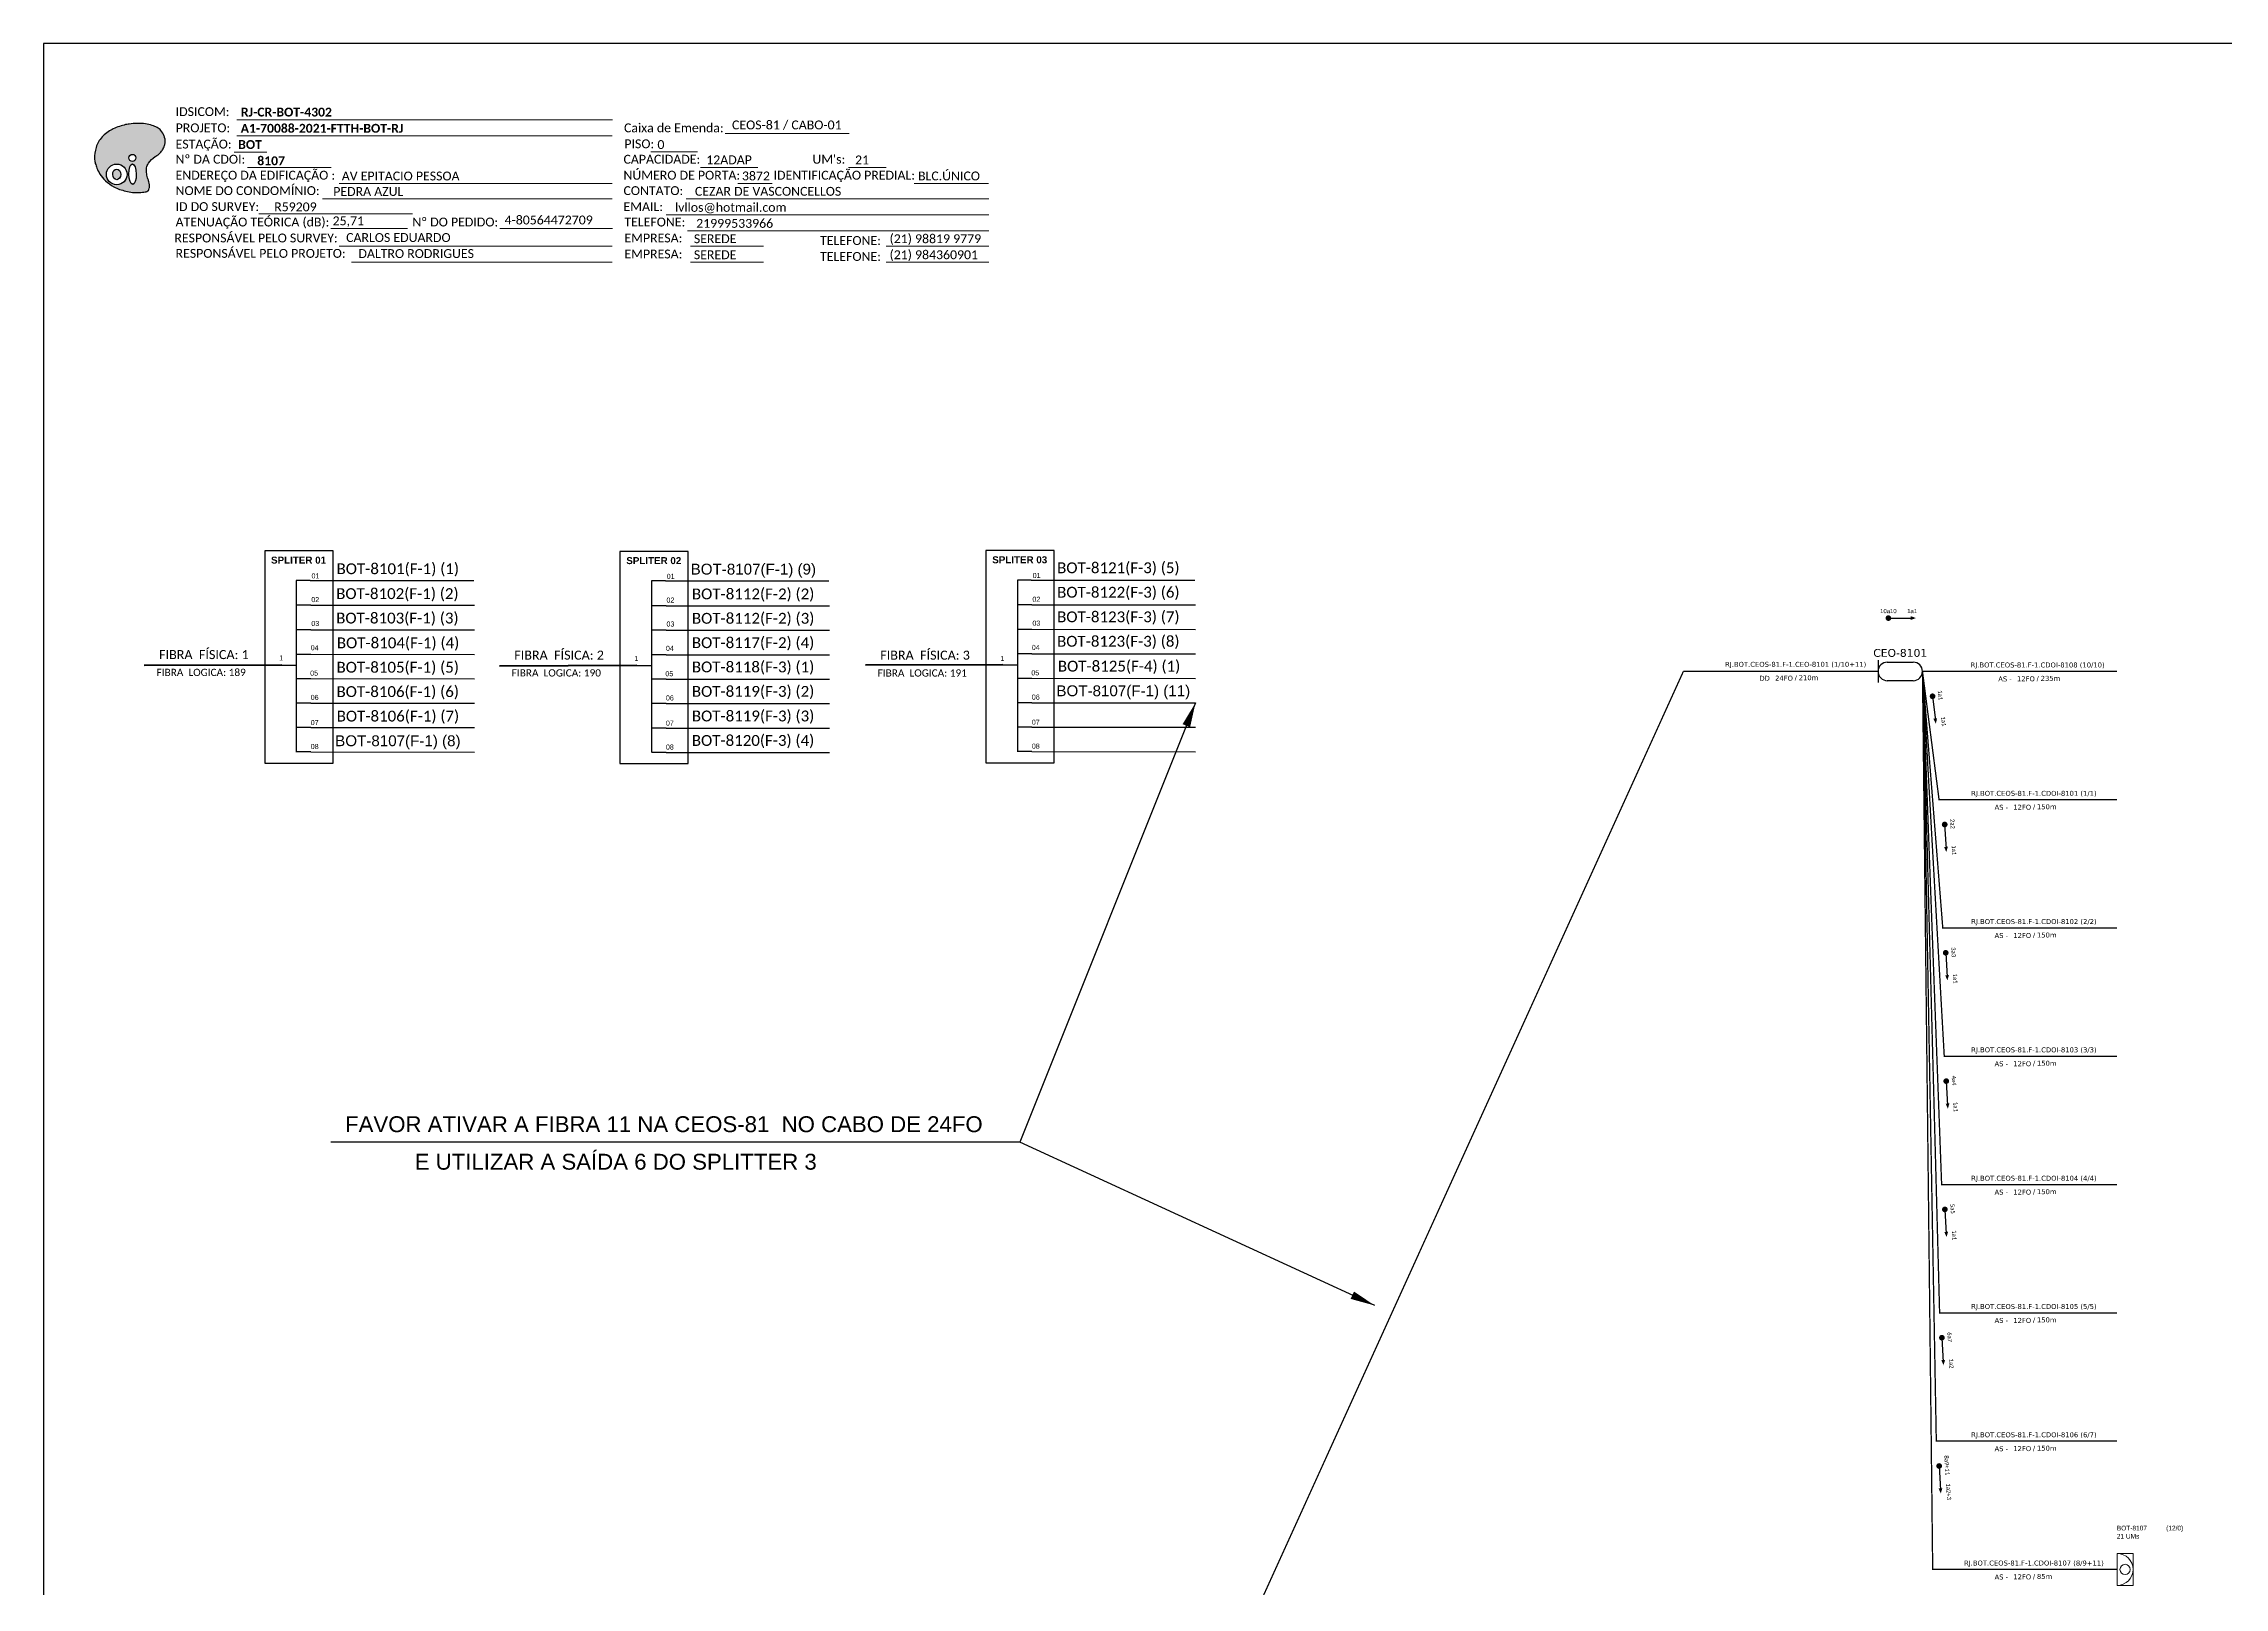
# Model space of a CAD drawing. Header units: metres. Extents: x -1286 to 457, y -500 to 94.
# Drawn here: x -1286.1 to -844.7, y -218.1 to 94.2 of the extents above; entities that cross this region are included whole.
import ezdxf
from ezdxf.enums import TextEntityAlignment as Align

# ---------------------------------------------------------------- set-up
doc = ezdxf.new("R2010")
doc.units = ezdxf.units.M
for name, color, linetype, lineweight in [("20.0-LEGENDA DOS CDO'S", 1, 'Continuous', 0), ('20.1-CDO_INTERIOR', 1, 'Continuous', 0), ('40.1-ETIQUETAS', 1, 'Continuous', 20)]:
    doc.layers.add(name, color=color, linetype=linetype, lineweight=lineweight)
for name, color, linetype in [('20.5-CEO', 1, 'Continuous'), ('CAP a instalar', 1, 'Continuous'), ('SETA', 7, 'Continuous')]:
    doc.layers.add(name, color=color, linetype=linetype)
doc.styles.add('ARIAL', font='arial.ttf')
doc.styles.add('siredit', font='verdana.ttf')
doc.styles.add('WMF-Calibri0', font='calibri.ttf')
doc.styles.add('WMF-Calibri1', font='calibrib.ttf')
doc.linetypes.add('FENCELINE1', pattern='A,0.25,-0.1,[133,ltypeshp.shx,S=0.1,R=0,X=-0.1,Y=0],-0.1,1', length=1.45)
doc.dimstyles.new('ISO-25', dxfattribs={"dimtxt": 2.5, "dimasz": 2.5, "dimexe": 1.25, "dimexo": 0.625, "dimtad": 1, "dimtxsty": 'Standard', "dimcen": 2.5, "dimadec": 0, "dimazin": 0, "dimtfac": 1, "dimtmove": 0, "dimatfit": 3, "dimfxl": 0, "dimarcsym": 0})

# ---------------------------------------------------------------- blocks, each defined once
blk = doc.blocks.new('OI')
h = blk.add_hatch(color=40)
edge = h.paths.add_edge_path()
edge.add_spline(control_points=[(4.35, -0.67), (3.92, -0.99), (3.26, -1.5), (2.81, -2.59), (2.9, -3.5), (3.06, -4.27), (3.31, -4.85), (3.37, -5.39), (3.4, -5.88), (3.2, -6.4), (2.54, -6.61), (1.65, -6.63), (0.55, -6.67), (-0.56, -6.42), (-1.61, -6.14), (-2.77, -5.61), (-3.92, -4.77), (-4.89, -3.7), (-5.34, -2.65), (-5.6, -1.94), (-5.85, -0.96), (-5.71, 0.47), (-5.1, 2.02), (-4.14, 3.02), (-3.3, 3.61), (-2.37, 4.16), (-1.36, 4.44), (-0.56, 4.7), (0.79, 4.85), (2.24, 4.97), (3.79, 4.57), (4.67, 4.21), (5.44, 3.65), (5.76, 2.99), (6.03, 2.21), (6.01, 1.46), (5.72, 0.64), (5.31, 0.08), (4.88, -0.38), (4.51, -0.55), (4.35, -0.67)], knot_values=[0, 0, 0, 0, 1.60434, 2.417191, 3.427595, 4.282808, 4.776746, 5.304182, 5.888771, 6.258406, 6.858137, 7.79129, 8.986195, 10.124242, 11.187857, 12.242908, 13.953784, 15.414161, 16.515391, 17.349188, 17.675853, 19.552021, 21.515531, 22.568638, 23.63245, 24.621084, 25.782718, 26.745347, 27.142653, 29.870543, 31.004649, 31.921532, 32.709589, 33.801391, 34.042471, 35.192333, 35.971461, 36.628871, 37.254359, 37.836911, 37.836911, 37.836911, 37.836911], degree=3, periodic=0)
h.paths.add_polyline_path([(1.13, -0.87, -1), (-0.04, -0.87, -1)], flags=16)
edge = h.paths.add_edge_path(flags=16)
edge.add_ellipse((0.56, -3.59), major_axis=(-0.02, 1.71), ratio=0.361305, start_angle=0, end_angle=360)
h.paths.add_polyline_path([(-0.36, -3.62, -1), (-3.8, -3.62, -1)], flags=16)
edge = h.paths.add_edge_path(flags=0)
edge.add_ellipse((-2.08, -3.62), major_axis=(0, 0.885), ratio=0.758294, start_angle=0, end_angle=360)
at = {"color": 40}
for centre, radius in [((-2.08, -3.62), 1.72), ((0.54, -0.87), 0.587)]:
    blk.add_circle(centre, radius, dxfattribs=at)
blk.add_ellipse((-2.08, -3.62), major_axis=(0, 0.885), ratio=0.758294, start_param=-3.141592653589792, end_param=3.141592653589792, dxfattribs=at)
blk.add_ellipse((0.56, -3.59), major_axis=(-0.02, 1.71), ratio=0.361305, dxfattribs=at)
at = {"color": 40, "start_tangent": (-0.800898, -0.598801), "end_tangent": (-0.800898, -0.598801)}
blk.add_spline([(4.35, -0.67), (3.2, -1.78), (2.9, -2.54), (2.92, -3.55), (3.12, -4.38), (3.28, -4.85), (3.37, -5.37), (3.35, -5.95), (3.2, -6.29), (2.66, -6.55), (1.73, -6.63), (0.54, -6.62), (-0.58, -6.41), (-1.6, -6.11), (-2.56, -5.67), (-3.95, -4.67), (-4.89, -3.56), (-5.37, -2.56), (-5.64, -1.78), (-5.72, -1.46), (-5.63, 0.42), (-4.84, 2.22), (-4.13, 2.99), (-3.27, 3.62), (-2.4, 4.09), (-1.3, 4.47), (-0.37, 4.72), (0.02, 4.77), (2.75, 4.8), (3.85, 4.53), (4.69, 4.16), (5.31, 3.68), (5.85, 2.73), (5.93, 2.5), (5.94, 1.35), (5.67, 0.62), (5.29, 0.08), (4.84, -0.36), (4.35, -0.67)], degree=3, dxfattribs=at)
blk = doc.blocks.new('ETIQUETA_RS5F')
at = {"layer": '40.1-ETIQUETAS', "color": 0, "style": 'siredit'}
blk.add_text('/', height=1.5, dxfattribs=at).set_placement((1.58, -1.95), align=Align.MIDDLE_RIGHT)
for tag, p in [('ETIQUETA_R_SECUNDARIA', (1.21, 2.1)), ('ETIQUETA_R_PRIMARIA', (1.21, 4.1)), ('F_ATIVAS/F_MORTAS', (1.14, -4.24))]:
    blk.add_attdef(tag, text='', height=1.5, dxfattribs=at).set_placement(p, align=Align.MIDDLE_CENTER)
for tag, p in [('TIPO_CABO', (-6.58, -2.12)), ('CAP_CABO', (0.4, -2.09))]:
    blk.add_attdef(tag, text='', height=1.5, dxfattribs=at).set_placement(p, align=Align.MIDDLE_RIGHT)
for tag, p in [('FUSÃO_1', (0.85, -8.39)), ('FUSÃO_2', (0.85, -10.6)), ('FUSÃO_3', (0.85, -12.93)), ('FUSÃO_4', (0.85, -15.14)), ('FUSÃO_5', (0.85, -17.16))]:
    blk.add_attdef(tag, text='', height=1.5, dxfattribs=at).set_placement(p, align=Align.CENTER)
blk.add_attdef('METROS', text='', height=1.5, dxfattribs=at).set_placement((2.14, -1.95), align=Align.MIDDLE_LEFT)
blk = doc.blocks.new('CDOI_INT')
at = {"layer": '20.1-CDO_INTERIOR', "color": 0, "lineweight": 18}
blk.add_lwpolyline([(4.25, -4.25), (4.25, 4.25), (0, 4.25), (0, -4.25)], close=True, dxfattribs=at)
blk.add_circle((2.12, 0), 1.36, dxfattribs=at)
blk.add_arc((0, 0), 4.25, 270, 90, dxfattribs=at)
at = {"layer": "20.0-LEGENDA DOS CDO'S", "color": 0, "style": 'ARIAL'}
for tag, p in [('CDO_N', (-0.08, 10.38)), ('SPLITER_1', (21.18, 10.38)), ('SAP', (-0.08, 6.23)), ('SURVEY', (-0.08, 8.2)), ('SPLITER_2', (21.19, 8.68)), ('1:XX', (5.94, -2.22)), ('UMS', (5.94, -4.24))]:
    blk.add_attdef(tag, p, '', height=1.36, dxfattribs=at)
blk.add_attdef('FIBRAS_UTILIZADAS', text='', height=1.36, dxfattribs=at).set_placement((15.34, 10.38), align=Align.CENTER)

msp = doc.modelspace()

# ---------------------------------------------------------------- linework, layer by layer
at = {"color": 7, "linetype": 'Continuous'}
for p, q in [((-1234.94, -14.39), (-1234.94, -49.13)), ((-1232.13, -14.39), (-1234.94, -14.39)), ((-1163.06, -14.5), (-1163.06, -49.24)), ((-1160.24, -14.5), (-1163.06, -14.5)), ((-1088.99, -14.32), (-1088.99, -49.06)), ((-1086.18, -14.32), (-1088.99, -14.32)), ((-1231.98, -19.42), (-1234.8, -19.42)), ((-1160.1, -19.52), (-1162.91, -19.52)), ((-1086.04, -19.35), (-1088.85, -19.35)), ((-1231.98, -24.37), (-1234.8, -24.37)), ((-1160.1, -24.48), (-1162.91, -24.48)), ((-1086.04, -24.3), (-1088.85, -24.3)), ((-1231.98, -29.35), (-1234.8, -29.35)), ((-1160.1, -29.45), (-1162.91, -29.45)), ((-1086.04, -29.28), (-1088.85, -29.28)), ((-1237.86, -31.53), (-1234.95, -31.53)), ((-1231.98, -34.28), (-1234.8, -34.28)), ((-1165.98, -31.64), (-1163.07, -31.64)), ((-1160.1, -34.38), (-1162.91, -34.38)), ((-1091.91, -31.46), (-1089.01, -31.46)), ((-1086.04, -34.21), (-1088.85, -34.21)), ((-1231.98, -39.21), (-1234.8, -39.21)), ((-1160.1, -39.32), (-1162.91, -39.32)), ((-1086.04, -39.14), (-1088.85, -39.14)), ((-1086.04, -44.09), (-1088.85, -44.09)), ((-1231.98, -44.16), (-1234.8, -44.16)), ((-1160.1, -44.27), (-1162.91, -44.27)), ((-1231.98, -49.1), (-1234.8, -49.1)), ((-1160.1, -49.21), (-1162.91, -49.21)), ((-1086.04, -49.03), (-1088.85, -49.03))]:
    msp.add_line(p, q, dxfattribs=at)
at = {"color": 10, "linetype": 'Continuous'}
for p, q in [((-1232.13, -14.39), (-1199.03, -14.4)), ((-1160.24, -14.5), (-1127.14, -14.51)), ((-1086.18, -14.32), (-1053.08, -14.33)), ((-1231.98, -19.42), (-1198.89, -19.43)), ((-1160.1, -19.52), (-1127, -19.53)), ((-1086.04, -19.35), (-1052.94, -19.36)), ((-1231.98, -24.36), (-1198.89, -24.37)), ((-1160.1, -24.47), (-1127, -24.48)), ((-1086.04, -24.29), (-1052.94, -24.3)), ((-1231.98, -29.34), (-1198.89, -29.35)), ((-1160.1, -29.44), (-1127, -29.45)), ((-1086.04, -29.27), (-1052.94, -29.28)), ((-1231.98, -34.27), (-1198.89, -34.28)), ((-1160.1, -34.37), (-1127, -34.38)), ((-1086.04, -34.2), (-1052.94, -34.21)), ((-1231.98, -39.2), (-1198.89, -39.21)), ((-1160.1, -39.31), (-1127, -39.32)), ((-1086.04, -39.13), (-1052.94, -39.14)), ((-1086.04, -44.08), (-1052.94, -44.09)), ((-1231.98, -44.15), (-1198.89, -44.16)), ((-1160.1, -44.26), (-1127, -44.27)), ((-1231.98, -49.1), (-1198.89, -49.11)), ((-1160.1, -49.21), (-1127, -49.22)), ((-1086.04, -49.03), (-1052.94, -49.04))]:
    msp.add_line(p, q, dxfattribs=at)
at = {"color": 1, "linetype": 'Continuous', "lineweight": 60}
for p, q in [((-1237.86, -31.53), (-1265.69, -31.62)), ((-1165.98, -31.64), (-1193.8, -31.73)), ((-1091.91, -31.46), (-1119.74, -31.55))]:
    msp.add_line(p, q, dxfattribs=at)
msp.add_lwpolyline([(-1286.07, -499.81), (-445.07, -499.81), (-445.07, 94.19), (-1286.07, 94.19)], close=True)
at = {"color": 7, "lineweight": 0}
for points in [[(-1246.97, 75.52), (-1171.01, 75.52)], [(-1246.94, 78.79), (-1170.96, 78.79)], [(-1148.15, 76.01), (-1123.01, 76.01)], [(-1247.47, 72.24), (-1240.92, 72.24)], [(-1163.19, 72.28), (-1153.71, 72.28)], [(-1244.81, 69.17), (-1227.84, 69.17)], [(-1153.14, 69.17), (-1141.52, 69.17)], [(-1123.2, 69.17), (-1115.53, 69.17)], [(-1229.65, 62.82), (-1170.98, 62.82)], [(-1226.24, 65.93), (-1170.98, 65.93)], [(-1156.02, 62.82), (-1094.8, 62.82)], [(-1145.56, 65.93), (-1138.61, 65.93)], [(-1109.86, 65.93), (-1094.82, 65.93)], [(-1242.49, 59.75), (-1211.44, 59.75)], [(-1160.06, 59.58), (-1094.8, 59.58)], [(-1227.96, 56.79), (-1212.45, 56.79)], [(-1226.24, 53.23), (-1170.98, 53.23)], [(-1193.73, 56.79), (-1170.96, 56.79)], [(-1155.78, 56.34), (-1094.8, 56.34)], [(-1155.17, 53.23), (-1140.37, 53.23)], [(-1115.57, 53.23), (-1094.8, 53.23)], [(-1223.75, 49.99), (-1170.98, 49.99)], [(-1155.17, 49.99), (-1140.37, 49.99)], [(-1115.57, 49.99), (-1094.8, 49.99)]]:
    msp.add_lwpolyline(points, dxfattribs=at)
at = {"color": 7}
for points in [[(-1241.31, -51.36), (-1227.49, -51.36), (-1227.49, -8.43), (-1241.31, -8.43)], [(-1169.43, -51.46), (-1155.61, -51.46), (-1155.61, -8.54), (-1169.43, -8.54)], [(-1095.37, -51.29), (-1081.54, -51.29), (-1081.54, -8.37), (-1095.37, -8.37)]]:
    msp.add_lwpolyline(points, close=True, dxfattribs=at)
at = {"const_width": 0.573}
for points in [[(-913, -22.02, 1), (-912.43, -22.02, 1)], [(-903.81, -37.55, 1), (-903.74, -38.12, 1)], [(-901.34, -63.49, 1), (-901.31, -64.07, 1)], [(-901.13, -89.44, 1), (-901.1, -90.01, 1)], [(-901.03, -115.41, 1), (-900.99, -115.98, 1)], [(-901.3, -141.36, 1), (-901.27, -141.93, 1)], [(-901.9, -167.31, 1), (-901.87, -167.88, 1)], [(-902.46, -193.26, 1), (-902.43, -193.83, 1)]]:
    msp.add_lwpolyline(points, format="xyb", close=True, dxfattribs=at)
at = {"layer": '20.5-CEO', "color": 5}
for p, q in [((-912.94, -30.94), (-907.69, -30.94)), ((-907.69, -34.68), (-912.94, -34.68))]:
    msp.add_line(p, q, dxfattribs=at)
msp.add_lwpolyline([(-914.81, -30.56), (-914.81, -35.07)], dxfattribs=at)
for centre, start, end in [((-912.94, -32.81), 90, 270), ((-907.69, -32.81), 270, 90)]:
    msp.add_arc(centre, 1.87, start, end, dxfattribs=at)
at = {"layer": 'CAP a instalar', "color": 5, "linetype": 'FENCELINE1', "ltscale": 7, "const_width": 0.267}
for points in [[(-954.21, -32.81), (-1070.85, -289.38)], [(-914.81, -32.81), (-954.21, -32.81)]]:
    msp.add_lwpolyline(points, dxfattribs=at)
at = {"layer": 'CAP a instalar', "color": 8, "linetype": 'FENCELINE1', "ltscale": 7, "const_width": 0.267}
for points in [[(-866.43, -110.66), (-901.41, -110.66), (-905.82, -32.78)], [(-866.43, -32.79), (-905.82, -32.79), (-905.82, -32.79)], [(-866.43, -58.76), (-902.46, -58.76), (-905.82, -32.81)], [(-866.43, -84.71), (-901.71, -84.71), (-905.82, -32.81)], [(-866.43, -136.63), (-901.94, -136.63), (-905.82, -32.83)], [(-866.43, -162.57), (-902.35, -162.57), (-905.82, -32.83)], [(-866.43, -188.52), (-903.02, -188.52), (-905.82, -32.83)]]:
    msp.add_lwpolyline(points, dxfattribs=at)
at = {"layer": 'CAP a instalar', "color": 1, "linetype": 'FENCELINE1', "ltscale": 7, "const_width": 0.267}
msp.add_lwpolyline([(-866.43, -214.47), (-903.75, -214.47), (-905.82, -32.83)], dxfattribs=at)
at = {"layer": 'SETA'}
for points in [[(-912.71, -22.02), (-907.79, -22.02)], [(-903.78, -37.83), (-903.2, -42.73)], [(-901.33, -63.78), (-901.04, -68.7)], [(-901.11, -89.73), (-900.83, -94.64)], [(-901.01, -115.7), (-900.73, -120.62)], [(-901.28, -141.65), (-901, -146.56)], [(-901.89, -167.59), (-901.6, -172.51)], [(-902.44, -193.54), (-902.16, -198.46)]]:
    msp.add_lwpolyline(points, dxfattribs=at)
for points in [[(-908.18, -21.63), (-907.13, -22.01), (-908.18, -22.39)], [(-902.86, -42.29), (-903.11, -43.37), (-903.61, -42.38)], [(-900.68, -68.28), (-901, -69.35), (-901.44, -68.32)], [(-900.46, -94.23), (-900.78, -95.3), (-901.22, -94.27)], [(-900.36, -120.2), (-900.68, -121.27), (-901.12, -120.24)], [(-900.63, -146.15), (-900.95, -147.22), (-901.4, -146.19)], [(-901.24, -172.09), (-901.56, -173.16), (-902, -172.14)], [(-901.79, -198.04), (-902.11, -199.11), (-902.56, -198.09)]]:
    msp.add_solid(points, dxfattribs=at)

# ---------------------------------------------------------------- block references
at = {"color": 7, "xscale": 1.213923925163967, "yscale": 1.213923925163967, "zscale": 1.213923925163967, "rotation": 0.1532896023949059}
msp.add_blockref('OI', (-1268.76, 72.14), dxfattribs=at)
at = {"layer": '20.1-CDO_INTERIOR', "color": 1, "ltscale": 11}
ref = msp.add_blockref('CDOI_INT', (-866.43, -214.47), dxfattribs=dict(at, xscale=0.7596351593656431, yscale=0.7596351593656431, zscale=0.7596351593656431))
ref.add_attrib('CDO_N', 'BOT-8107', (-866.49, -206.58), dxfattribs={"layer": "20.0-LEGENDA DOS CDO'S", "color": 0, "height": 0.948, "style": 'ARIAL'})
ref.add_attrib('FIBRAS_UTILIZADAS', '(12/0)', dxfattribs={"layer": "20.0-LEGENDA DOS CDO'S", "color": 0, "height": 0.948, "style": 'ARIAL'}).set_placement((-854.77, -206.58), align=Align.CENTER)
ref.add_attrib('SURVEY', '21 UMs', (-866.49, -208.24), dxfattribs={"layer": "20.0-LEGENDA DOS CDO'S", "color": 0, "height": 0.948, "style": 'ARIAL'})
at = {"layer": '40.1-ETIQUETAS', "color": 8}
ref = msp.add_blockref('ETIQUETA_RS5F', (-883.32, -32.9), dxfattribs=dict(at, xscale=0.6682499914055975, yscale=0.6682499914055975, zscale=0.6682499914055975))
ref.add_attrib('ETIQUETA_R_SECUNDARIA', 'RJ.BOT.CEOS-81.F-1.CDOI-8108 (10/10)', dxfattribs={"color": 0, "height": 1.0024, "style": 'siredit'}).set_placement((-882.52, -31.5), align=Align.MIDDLE_CENTER)
ref.add_attrib('TIPO_CABO', 'AS -', dxfattribs={"color": 0, "height": 1.002, "style": 'siredit'}).set_placement((-887.74, -34.32), align=Align.MIDDLE_RIGHT)
ref.add_attrib('CAP_CABO', '12FO', dxfattribs={"color": 0, "height": 1.002, "style": 'siredit'}).set_placement((-883.07, -34.3), align=Align.MIDDLE_RIGHT)
ref.add_attrib('METROS', '235m', dxfattribs={"color": 0, "height": 1.002, "style": 'siredit'}).set_placement((-881.9, -34.21), align=Align.MIDDLE_LEFT)
ref = msp.add_blockref('ETIQUETA_RS5F', (-884.06, -58.87), dxfattribs=dict(at, xscale=0.6682499914055975, yscale=0.6682499914055975, zscale=0.6682499914055975))
ref.add_attrib('ETIQUETA_R_SECUNDARIA', 'RJ.BOT.CEOS-81.F-1.CDOI-8101 (1/1)', dxfattribs={"color": 0, "height": 1.0024, "style": 'siredit'}).set_placement((-883.27, -57.47), align=Align.MIDDLE_CENTER)
ref.add_attrib('TIPO_CABO', 'AS -', dxfattribs={"color": 0, "height": 1.002, "style": 'siredit'}).set_placement((-888.48, -60.29), align=Align.MIDDLE_RIGHT)
ref.add_attrib('CAP_CABO', '12FO', dxfattribs={"color": 0, "height": 1.002, "style": 'siredit'}).set_placement((-883.82, -60.27), align=Align.MIDDLE_RIGHT)
ref.add_attrib('METROS', '150m', dxfattribs={"color": 0, "height": 1.002, "style": 'siredit'}).set_placement((-882.65, -60.18), align=Align.MIDDLE_LEFT)
ref = msp.add_blockref('ETIQUETA_RS5F', (-884.06, -84.82), dxfattribs=dict(at, xscale=0.6682499914055975, yscale=0.6682499914055975, zscale=0.6682499914055975))
ref.add_attrib('ETIQUETA_R_SECUNDARIA', 'RJ.BOT.CEOS-81.F-1.CDOI-8102 (2/2)', dxfattribs={"color": 0, "height": 1.0024, "style": 'siredit'}).set_placement((-883.27, -83.41), align=Align.MIDDLE_CENTER)
ref.add_attrib('TIPO_CABO', 'AS -', dxfattribs={"color": 0, "height": 1.002, "style": 'siredit'}).set_placement((-888.48, -86.23), align=Align.MIDDLE_RIGHT)
ref.add_attrib('CAP_CABO', '12FO', dxfattribs={"color": 0, "height": 1.002, "style": 'siredit'}).set_placement((-883.82, -86.22), align=Align.MIDDLE_RIGHT)
ref.add_attrib('METROS', '150m', dxfattribs={"color": 0, "height": 1.002, "style": 'siredit'}).set_placement((-882.65, -86.13), align=Align.MIDDLE_LEFT)
ref = msp.add_blockref('ETIQUETA_RS5F', (-884.06, -110.77), dxfattribs=dict(at, xscale=0.6682499914055975, yscale=0.6682499914055975, zscale=0.6682499914055975))
ref.add_attrib('ETIQUETA_R_SECUNDARIA', 'RJ.BOT.CEOS-81.F-1.CDOI-8103 (3/3)', dxfattribs={"color": 0, "height": 1.0024, "style": 'siredit'}).set_placement((-883.27, -109.36), align=Align.MIDDLE_CENTER)
ref.add_attrib('TIPO_CABO', 'AS -', dxfattribs={"color": 0, "height": 1.002, "style": 'siredit'}).set_placement((-888.48, -112.18), align=Align.MIDDLE_RIGHT)
ref.add_attrib('CAP_CABO', '12FO', dxfattribs={"color": 0, "height": 1.002, "style": 'siredit'}).set_placement((-883.82, -112.17), align=Align.MIDDLE_RIGHT)
ref.add_attrib('METROS', '150m', dxfattribs={"color": 0, "height": 1.002, "style": 'siredit'}).set_placement((-882.65, -112.07), align=Align.MIDDLE_LEFT)
ref = msp.add_blockref('ETIQUETA_RS5F', (-884.06, -136.74), dxfattribs=dict(at, xscale=0.6682499914055975, yscale=0.6682499914055975, zscale=0.6682499914055975))
ref.add_attrib('ETIQUETA_R_SECUNDARIA', 'RJ.BOT.CEOS-81.F-1.CDOI-8104 (4/4)', dxfattribs={"color": 0, "height": 1.0024, "style": 'siredit'}).set_placement((-883.27, -135.33), align=Align.MIDDLE_CENTER)
ref.add_attrib('TIPO_CABO', 'AS -', dxfattribs={"color": 0, "height": 1.002, "style": 'siredit'}).set_placement((-888.48, -138.15), align=Align.MIDDLE_RIGHT)
ref.add_attrib('CAP_CABO', '12FO', dxfattribs={"color": 0, "height": 1.002, "style": 'siredit'}).set_placement((-883.82, -138.14), align=Align.MIDDLE_RIGHT)
ref.add_attrib('METROS', '150m', dxfattribs={"color": 0, "height": 1.002, "style": 'siredit'}).set_placement((-882.65, -138.05), align=Align.MIDDLE_LEFT)
ref = msp.add_blockref('ETIQUETA_RS5F', (-884.06, -162.69), dxfattribs=dict(at, xscale=0.6682499914055975, yscale=0.6682499914055975, zscale=0.6682499914055975))
ref.add_attrib('ETIQUETA_R_SECUNDARIA', 'RJ.BOT.CEOS-81.F-1.CDOI-8105 (5/5)', dxfattribs={"color": 0, "height": 1.0024, "style": 'siredit'}).set_placement((-883.27, -161.28), align=Align.MIDDLE_CENTER)
ref.add_attrib('TIPO_CABO', 'AS -', dxfattribs={"color": 0, "height": 1.002, "style": 'siredit'}).set_placement((-888.48, -164.1), align=Align.MIDDLE_RIGHT)
ref.add_attrib('CAP_CABO', '12FO', dxfattribs={"color": 0, "height": 1.002, "style": 'siredit'}).set_placement((-883.82, -164.09), align=Align.MIDDLE_RIGHT)
ref.add_attrib('METROS', '150m', dxfattribs={"color": 0, "height": 1.002, "style": 'siredit'}).set_placement((-882.65, -163.99), align=Align.MIDDLE_LEFT)
ref = msp.add_blockref('ETIQUETA_RS5F', (-884.06, -188.63), dxfattribs=dict(at, xscale=0.6682499914055975, yscale=0.6682499914055975, zscale=0.6682499914055975))
ref.add_attrib('ETIQUETA_R_SECUNDARIA', 'RJ.BOT.CEOS-81.F-1.CDOI-8106 (6/7)', dxfattribs={"color": 0, "height": 1.0024, "style": 'siredit'}).set_placement((-883.27, -187.23), align=Align.MIDDLE_CENTER)
ref.add_attrib('TIPO_CABO', 'AS -', dxfattribs={"color": 0, "height": 1.002, "style": 'siredit'}).set_placement((-888.48, -190.05), align=Align.MIDDLE_RIGHT)
ref.add_attrib('CAP_CABO', '12FO', dxfattribs={"color": 0, "height": 1.002, "style": 'siredit'}).set_placement((-883.82, -190.03), align=Align.MIDDLE_RIGHT)
ref.add_attrib('METROS', '150m', dxfattribs={"color": 0, "height": 1.002, "style": 'siredit'}).set_placement((-882.65, -189.94), align=Align.MIDDLE_LEFT)

# ---------------------------------------------------------------- texts
at = {"color": 7, "lineweight": 0, "style": 'WMF-Calibri0'}
for s, height, p in [('IDSICOM:', 1.793, (-1259.34, 79.54)), ('ESTAÇÃO:', 1.793, (-1259.36, 72.98)), ('PROJETO:', 1.793, (-1259.34, 76.26)), ('Caixa de Emenda:', 1.7927, (-1168.6, 76.26)), ('Nº DA CDOI:', 1.7927, (-1259.36, 69.91)), ('CAPACIDADE:', 1.7927, (-1168.71, 69.91)), ('PISO:', 1.793, (-1168.53, 73.03)), ("UM's:", 1.793, (-1130.47, 69.91)), ('ENDEREÇO DA EDIFICAÇÃO :', 1.7927, (-1259.36, 66.68)), ('NÚMERO DE PORTA:', 1.7927, (-1168.71, 66.68)), ('IDENTIFICAÇÃO PREDIAL:', 1.7927, (-1138.34, 66.68)), ('NOME DO CONDOMÍNIO:', 1.7927, (-1259.36, 63.56)), ('ID DO SURVEY:', 1.7927, (-1259.36, 60.33)), ('CONTATO:', 1.793, (-1168.71, 63.56)), ('EMAIL:', 1.793, (-1168.71, 60.33)), ('ATENUAÇÃO TEÓRICA (dB):', 1.7927, (-1259.36, 57.21)), ('Nº DO PEDIDO:', 1.7927, (-1211.44, 57.21)), ('TELEFONE:', 1.793, (-1168.53, 57.21)), ('RESPONSÁVEL PELO SURVEY:', 1.7927, (-1259.6, 53.98)), ('RESPONSÁVEL PELO PROJETO:', 1.7927, (-1259.36, 50.87)), ('EMPRESA:', 1.793, (-1168.53, 53.98)), ('TELEFONE:', 1.793, (-1128.93, 53.47)), ('EMPRESA:', 1.793, (-1168.53, 50.74)), ('TELEFONE:', 1.793, (-1128.93, 50.24))]:
    msp.add_text(s, height=height, dxfattribs=at).set_placement(p)
at = {"color": 7}
for s, height, style, p in [('RJ-CR-BOT-4302', 1.7927, 'WMF-Calibri1', (-1246.14, 79.45)), ('A1-70088-2021-FTTH-BOT-RJ', 1.7927, 'WMF-Calibri1', (-1246.18, 76.17)), ('CEOS-81 / CABO-01', 1.7927, 'WMF-Calibri0', (-1146.75, 76.85)), ('BOT', 1.793, 'WMF-Calibri1', (-1246.68, 72.89)), ('0', 1.79, 'WMF-Calibri0', (-1161.84, 72.88)), ('12ADAP', 1.793, 'WMF-Calibri0', (-1151.96, 69.79)), ('21', 1.793, 'WMF-Calibri0', (-1121.85, 69.77)), ('AV EPITACIO PESSOA', 1.7927, 'WMF-Calibri0', (-1225.73, 66.52)), ('3872', 1.793, 'WMF-Calibri0', (-1144.74, 66.53)), ('BLC.ÚNICO', 1.793, 'WMF-Calibri0', (-1109.1, 66.53)), ('R59209', 1.793, 'WMF-Calibri0', (-1239.4, 60.28)), ('PEDRA AZUL', 1.793, 'WMF-Calibri0', (-1227.45, 63.39)), ('lvllos@hotmail.com', 1.7927, 'WMF-Calibri0', (-1158.28, 60.18)), ('CEZAR DE VASCONCELLOS', 1.7927, 'WMF-Calibri0', (-1154.25, 63.42)), ('25,71', 1.793, 'WMF-Calibri0', (-1227.58, 57.45)), ('4-80564472709', 1.7927, 'WMF-Calibri0', (-1192.78, 57.62)), ('21999533966', 1.7927, 'WMF-Calibri0', (-1154, 56.94)), ('CARLOS EDUARDO', 1.7927, 'WMF-Calibri0', (-1224.84, 54.07)), ('SEREDE', 1.793, 'WMF-Calibri0', (-1154.47, 53.83)), ('(21) 98819 9779', 1.7927, 'WMF-Calibri0', (-1114.86, 53.83)), ('DALTRO RODRIGUES', 1.7927, 'WMF-Calibri0', (-1222.35, 50.83)), ('SEREDE', 1.793, 'WMF-Calibri0', (-1154.47, 50.59)), ('(21) 984360901', 1.7927, 'WMF-Calibri0', (-1114.86, 50.59))]:
    msp.add_text(s, height=height, dxfattribs=dict(at, style=style)).set_placement(p)
at = {"color": 7, "style": 'WMF-Calibri1'}
msp.add_text('8107', height=1.793, dxfattribs=at).set_placement((-1240.02, 69.6), align=Align.CENTER)
at = {"color": 1, "style": 'ARIAL'}
for s, p in [('BOT-8107(F-1) (9)', (-1155.12, -13.21)), ('BOT-8107(F-1) (11)', (-1081.1, -37.82)), ('BOT-8107(F-1) (8)', (-1227.06, -47.93))]:
    msp.add_text(s, height=2.1945, dxfattribs=at).set_placement(p)
at = {"style": 'ARIAL'}
for s, p in [('10a10', (-912.72, -21.02)), ('1a1', (-907.91, -21.02))]:
    msp.add_text(s, height=0.859, dxfattribs=at).set_placement(p, align=Align.CENTER)
at = {"color": 1, "lineweight": 0, "style": 'ARIAL'}
for s, p in [('FAVOR ATIVAR A FIBRA 11 NA CEOS-81  NO CABO DE 24FO', (-1225.06, -126.01)), ('E UTILIZAR A SAÍDA 6 DO SPLITTER 3', (-1210.97, -133.6))]:
    msp.add_text(s, height=3.2155, dxfattribs=at).set_placement(p)
for s, insert, char_height, width, attachment_point in [('{\\fArial|b1|i0|c0|p34;\\H1x;\\C10;SPLITER 01}', (-1234.47, -10.3), 1.4202, 13.824, 5), ('\\C7;\\fArial|b0|i0|;\\H1.0273588255048;01 ', (-1231.05, -13.48), 1.4202, 2.8482, 5), ('{\\fCalibri|b0|i0|c0|p34;\\C7;BOT-8101(F-1) (1)}', (-1226.78, -12.27), 2.1945, 54.0165, 4), ('{\\fArial|b1|i0|c0|p34;\\C10;SPLITER 02}', (-1162.58, -10.4), 1.4202, 13.2975, 5), ('\\C7;\\fArial|b0|i0|;\\H1.0273588255048;01 ', (-1159.17, -13.58), 1.4202, 2.8482, 5), ('{\\fArial|b1|i0|c0|p34;\\C10;SPLITER 03}', (-1088.52, -10.23), 1.4202, 13.2975, 5), ('\\C7;\\fArial|b0|i0|;\\H1.0273588255048;01 ', (-1085.1, -13.41), 1.4202, 2.8482, 5), ('{\\fCalibri|b0|i0|c0|p34;\\C7;BOT-8121(F-3) (5)}', (-1080.95, -12.08), 2.1945, 57.1268, 4), ('{\\fCalibri|b0|i0|c0|p34;\\C7;BOT-8102(F-1) (2)}', (-1226.86, -17.31), 2.1945, 53.6871, 4), ('{\\fCalibri|b0|i0|c0|p34;\\C7;BOT-8112(F-2) (2)}', (-1154.86, -17.37), 2.1945, 57.1268, 4), ('{\\fCalibri|b0|i0|c0|p34;\\C7;BOT-8122(F-3) (6)}', (-1080.95, -17.03), 2.1945, 57.1268, 4), ('\\C7;\\fArial|b0|i0|;\\H1.0273588255048;02 ', (-1231.09, -18.28), 1.4202, 3.0066, 5), ('{\\fCalibri|b0|i0|c0|p34;\\C7;BOT-8103(F-1) (3)}', (-1226.86, -22.25), 2.1945, 53.6871, 4), ('\\C7;\\fArial|b0|i0|;\\H1.0273588255048;02 ', (-1159.21, -18.38), 1.4202, 3.0066, 5), ('{\\fCalibri|b0|i0|c0|p34;\\C7;BOT-8112(F-2) (3)}', (-1154.86, -22.3), 2.1945, 57.1268, 4), ('\\C7;\\fArial|b0|i0|;\\H1.0273588255048;02 ', (-1085.15, -18.21), 1.4202, 3.0066, 5), ('{\\fCalibri|b0|i0|c0|p34;\\C7;BOT-8123(F-3) (7)}', (-1080.95, -22), 2.1945, 57.1268, 4), ('\\C7;\\fArial|b0|i0|;\\H1.0273588255048;03 ', (-1231.09, -23.11), 1.4202, 2.7648, 5), ('{\\fCalibri|b0|i0|c0|p34;\\C7;BOT-8104(F-1) (4)}', (-1226.72, -27.27), 2.1945, 79.0298, 4), ('\\C7;\\fArial|b0|i0|;\\H1.0273588255048;03 ', (-1159.21, -23.22), 1.4202, 2.7648, 5), ('{\\fCalibri|b0|i0|c0|p34;\\C7;BOT-8117(F-2) (4)}', (-1154.87, -27.23), 2.1945, 57.1268, 4), ('\\C7;\\fArial|b0|i0|;\\H1.0273588255048;03 ', (-1085.15, -23.05), 1.4202, 2.7648, 5), ('{\\fCalibri|b0|i0|c0|p34;\\C7;BOT-8123(F-3) (8)}', (-1080.96, -26.95), 2.1945, 57.1268, 4), ('{\\fCalibri|b0|i0|c0|p34;\\C7;FIBRA  FÍSICA: 1}', (-1253.63, -29.41), 1.8288, 27.648, 5), ('\\C7;\\fArial|b0|i0|;\\H1.0273588255048;1', (-1237.99, -30.07), 1.4202, 1.4067, 5), ('\\C7;\\fArial|b0|i0|;\\H1.0273588255048;04 ', (-1231.21, -28.03), 1.4202, 3.0066, 5), ('{\\fCalibri|b0|i0|c0|p34;\\C7;BOT-8105(F-1) (5)}', (-1226.79, -32.2), 2.1945, 79.0298, 4), ('{\\fCalibri|b0|i0|c0|p34;\\C7;FIBRA  FÍSICA: 2}', (-1181.75, -29.52), 1.8288, 27.648, 5), ('\\C7;\\fArial|b0|i0|;\\H1.0273588255048;1', (-1166.11, -30.18), 1.4202, 1.4067, 5), ('\\C7;\\fArial|b0|i0|;\\H1.0273588255048;04 ', (-1159.33, -28.14), 1.4202, 3.0066, 5), ('{\\fCalibri|b0|i0|c0|p34;\\C7;BOT-8118(F-3) (1)}', (-1154.87, -32.14), 2.1945, 57.1268, 4), ('{\\fCalibri|b0|i0|c0|p34;\\C7;FIBRA  FÍSICA: 3}', (-1107.68, -29.53), 1.8288, 27.648, 5), ('\\C7;\\fArial|b0|i0|;\\H1.0273588255048;1', (-1092.05, -30.19), 1.4202, 1.4067, 5), ('\\C7;\\fArial|b0|i0|;\\H1.0273588255048;04 ', (-1085.27, -27.96), 1.4202, 3.0066, 5), ('{\\fCalibri|b0|i0|c0|p34;\\C7;BOT-8125(F-4) (1)}', (-1080.8, -31.98), 2.1945, 57.1268, 4), ('{\\fCalibri|b0|i0|c0|p34;\\C7;FIBRA  LOGICA: 189}', (-1254.18, -33.01), 1.4631, 27.648, 5), ('\\C7;\\fArial|b0|i0|;\\H1.0273588255048;05 ', (-1231.32, -33.16), 1.4202, 3.6978, 5), ('{\\fCalibri|b0|i0|c0|p34;\\C7;FIBRA  LOGICA: 190}', (-1182.3, -33.11), 1.4631, 27.648, 5), ('\\C7;\\fArial|b0|i0|;\\H1.0273588255048;05 ', (-1159.43, -33.27), 1.4202, 3.6978, 5), ('{\\fCalibri|b0|i0|c0|p34;\\C7;FIBRA  LOGICA: 191}', (-1108.24, -33.13), 1.4631, 27.648, 5), ('\\C7;\\fArial|b0|i0|;\\H1.0273588255048;05 ', (-1085.37, -33.09), 1.4202, 3.6978, 5), ('\\C7;\\fArial|b0|i0|;\\H1.0273588255048;06 ', (-1231.21, -38.07), 1.4202, 3.0066, 5), ('{\\fCalibri|b0|i0|c0|p34;\\C7;BOT-8106(F-1) (6)}', (-1226.79, -37.13), 2.1945, 79.0298, 4), ('\\C7;\\fArial|b0|i0|;\\H1.0273588255048;06 ', (-1159.33, -38.18), 1.4202, 3.0066, 5), ('{\\fCalibri|b0|i0|c0|p34;\\C7;BOT-8119(F-3) (2)}', (-1154.87, -37.08), 2.1945, 57.1268, 4), ('\\C7;\\fArial|b0|i0|;\\H1.0273588255048;06 ', (-1085.27, -38), 1.4202, 3.0066, 5), ('\\C7;\\fArial|b0|i0|;\\H1.0273588255048;07 ', (-1231.21, -43.16), 1.4202, 3.0066, 5), ('{\\fCalibri|b0|i0|c0|p34;\\C7;BOT-8106(F-1) (7)}', (-1226.75, -42.08), 2.1945, 58.1735, 4), ('\\C7;\\fArial|b0|i0|;\\H1.0273588255048;07 ', (-1159.33, -43.27), 1.4202, 3.0066, 5), ('{\\fCalibri|b0|i0|c0|p34;\\C7;BOT-8119(F-3) (3)}', (-1154.87, -42.06), 2.1945, 57.1268, 4), ('\\C7;\\fArial|b0|i0|;\\H1.0273588255048;07 ', (-1085.27, -43.09), 1.4202, 3.0066, 5), ('\\C7;\\fArial|b0|i0|;\\H1.0273588255048;08 ', (-1231.21, -48), 1.4202, 3.0066, 5), ('\\C7;\\fArial|b0|i0|;\\H1.0273588255048;08 ', (-1159.33, -48.11), 1.4202, 3.0066, 5), ('{\\fCalibri|b0|i0|c0|p34;\\C7;BOT-8120(F-3) (4)}', (-1154.88, -47.01), 2.1945, 57.1268, 4), ('\\C7;\\fArial|b0|i0|;\\H1.0273588255048;08 ', (-1085.27, -47.93), 1.4202, 3.0066, 5)]:
    msp.add_mtext(s, dxfattribs=dict(insert=insert, char_height=char_height, width=width, attachment_point=attachment_point))
at = {"char_height": 0.8594, "width": 14.5285, "attachment_point": 5}
for s, insert, rotation in [('{\\fCalibri|b0|i0|c0|p34;\\C7;1a1}', (-902.2, -37.61), 276.7812), ('{\\fCalibri|b0|i0|c0|p34;\\C7;1a1}', (-901.56, -42.91), 276.7812), ('{\\fCalibri|b0|i0|c0|p34;\\C7;2a2}', (-899.74, -63.65), 273.3058), ('{\\fCalibri|b0|i0|c0|p34;\\C7;1a1}', (-899.42, -68.98), 273.3058), ('{\\fCalibri|b0|i0|c0|p34;\\C7;3a3}', (-899.53, -89.6), 273.3058), ('{\\fCalibri|b0|i0|c0|p34;\\C7;1a1}', (-899.2, -94.93), 273.3058), ('{\\fCalibri|b0|i0|c0|p34;\\C7;4a4}', (-899.43, -115.57), 273.3058), ('{\\fCalibri|b0|i0|c0|p34;\\C7;1a1}', (-899.1, -120.9), 273.3058), ('{\\fCalibri|b0|i0|c0|p34;\\C7;5a5}', (-899.7, -141.52), 273.3058), ('{\\fCalibri|b0|i0|c0|p34;\\C7;1a1}', (-899.37, -146.85), 273.3058), ('{\\fCalibri|b0|i0|c0|p34;\\C7;6a7}', (-900.3, -167.47), 273.3058), ('{\\fCalibri|b0|i0|c0|p34;\\C7;1a2}', (-899.98, -172.79), 273.3058), ('{\\fCalibri|b0|i0|c0|p34;\\C7;8a9+\\C1;11}', (-900.86, -193.41), 273.3058), ('{\\fCalibri|b0|i0|c0|p34;\\C7;1a2+\\C1;3}', (-900.53, -198.74), 273.3058)]:
    msp.add_mtext(s, dxfattribs=dict(at, insert=insert, rotation=rotation))
at = {"layer": '20.5-CEO', "color": 5, "style": 'siredit'}
msp.add_attdef('CEO-8101', text='SAP 324607', height=1.584, dxfattribs=at).set_placement((-910.32, -28.27), align=Align.TOP_CENTER)
at = {"layer": '40.1-ETIQUETAS', "style": 'siredit'}
msp.add_text('RJ.BOT.CEOS-81.F-1.CEO-8101 (1/10+11)', height=1.0024, dxfattribs=at).set_placement((-931.49, -31.37), align=Align.MIDDLE_CENTER)
at = {"layer": '40.1-ETIQUETAS', "color": 7, "style": 'siredit'}
for s, height, p in [('DD', 1.002, (-936.7, -34.19)), ('24FO', 1.002, (-932.03, -34.17)), ('/', 1, (-931.22, -34.08))]:
    msp.add_text(s, height=height, dxfattribs=at).set_placement(p, align=Align.MIDDLE_RIGHT)
msp.add_text('210m', height=1.002, dxfattribs=at).set_placement((-930.87, -34.08), align=Align.MIDDLE_LEFT)
at = {"layer": '40.1-ETIQUETAS', "color": 1, "style": 'siredit'}
msp.add_text('RJ.BOT.CEOS-81.F-1.CDOI-8107 (8/9+11)', height=1.0024, dxfattribs=at).set_placement((-883.27, -213.18), align=Align.MIDDLE_CENTER)
for s, height, p in [('AS -', 1.002, (-888.48, -216)), ('12FO', 1.002, (-883.82, -215.98)), ('/', 1, (-883.01, -215.89))]:
    msp.add_text(s, height=height, dxfattribs=at).set_placement(p, align=Align.MIDDLE_RIGHT)
msp.add_text('85m', height=1.002, dxfattribs=at).set_placement((-882.65, -215.89), align=Align.MIDDLE_LEFT)

# ---------------------------------------------------------------- leaders
at = {"color": 1}
for points, override in [([(-1052.94, -39.14), (-1088.53, -128.06)], {"dimasz": 5, "dimtad": 0}), ([(-1016.67, -161.08), (-1088.53, -128.06), (-1227.94, -128.06)], {"dimasz": 5, "dimgap": 0.625, "dimtad": 0})]:
    msp.add_leader(points, dimstyle='ISO-25', override=override, dxfattribs=at)

doc.saveas('drawing.dxf')
